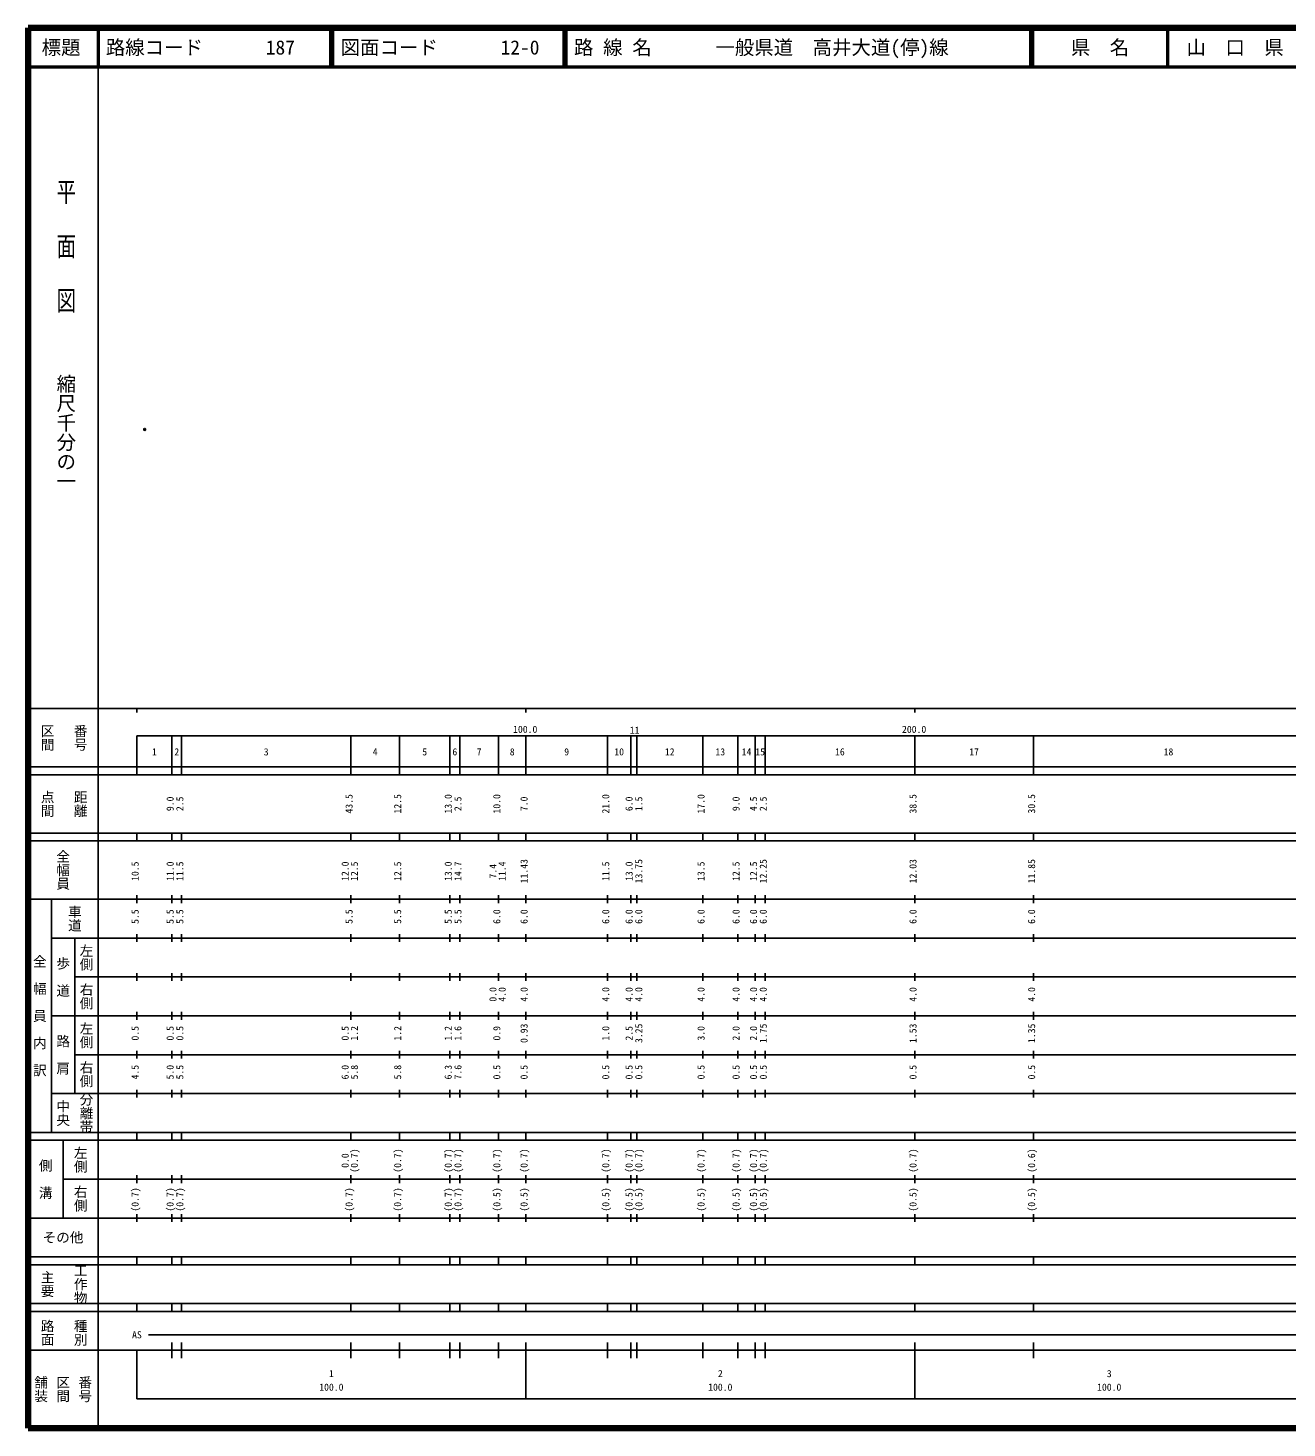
# Model space of a CAD drawing. Units: millimetres on the paper. Extents: x 40 to 680, y 20 to 380.
# Drawn here: x 40 to 363.7, y 20 to 380 of the extents above; entities that cross this region are included whole.
import ezdxf
from ezdxf.enums import TextEntityAlignment as Align

# ---------------------------------------------------------------- set-up
doc = ezdxf.new("R2010")
doc.units = ezdxf.units.MM
doc.header["$PDMODE"] = 32
doc.header["$PDSIZE"] = 0.5
doc.layers.add('M-OTRS', color=6, linetype='Continuous')
doc.layers.add('M-TTL-TXT', color=7, linetype='Continuous')
for name, color, linetype, lineweight in [('M-TTL', 2, 'Continuous', 140), ('M-TTL-BAND', 7, 'Continuous', 25), ('M-TTL-LINE', 7, 'Continuous', 50)]:
    doc.layers.add(name, color=color, linetype=linetype, lineweight=lineweight)
doc.styles.add('@ＭＳ ゴシック', font='')
doc.styles.add('ＭＳ ゴシック', font='')
doc.styles.get('@ＭＳ ゴシック').set_extended_font_data('@MS Gothic')
doc.styles.get('ＭＳ ゴシック').set_extended_font_data('MS Gothic')

msp = doc.modelspace()

# ---------------------------------------------------------------- linework, layer by layer
at = {"layer": 'M-OTRS'}
msp.add_point((70, 276.789), dxfattribs=at)
at = {"layer": 'M-TTL'}
for p, q in [((40, 380), (40, 20)), ((680, 380), (40, 380)), ((40, 20), (680, 20))]:
    msp.add_line(p, q, dxfattribs=at)
at = {"layer": 'M-TTL-BAND'}
for p, q in [((58, 370), (58, 20)), ((40, 205), (579, 205)), ((68, 205), (68, 204)), ((168, 205), (168, 204)), ((268, 205), (268, 204)), ((68, 198), (579, 198)), ((68, 198), (68, 188)), ((77, 188), (77, 198)), ((79.5, 188), (79.5, 198)), ((123, 188), (123, 198)), ((135.5, 188), (135.5, 198)), ((148.5, 188), (148.5, 198)), ((151, 188), (151, 198)), ((161, 188), (161, 198)), ((168, 188), (168, 198)), ((189, 188), (189, 198)), ((195, 188), (195, 198)), ((196.5, 188), (196.5, 198)), ((213.5, 188), (213.5, 198)), ((222.5, 188), (222.5, 198)), ((227, 188), (227, 198)), ((229.5, 188), (229.5, 198)), ((268, 188), (268, 198)), ((298.5, 188), (298.5, 198)), ((40, 190), (579, 190)), ((40, 188), (579, 188)), ((40, 173), (579, 173)), ((68, 171), (68, 173)), ((77, 171), (77, 173)), ((79.5, 171), (79.5, 173)), ((123, 171), (123, 173)), ((135.5, 171), (135.5, 173)), ((148.5, 171), (148.5, 173)), ((151, 171), (151, 173)), ((161, 171), (161, 173)), ((168, 171), (168, 173)), ((189, 171), (189, 173)), ((195, 171), (195, 173)), ((196.5, 171), (196.5, 173)), ((213.5, 171), (213.5, 173)), ((222.5, 171), (222.5, 173)), ((227, 171), (227, 173)), ((229.5, 171), (229.5, 173)), ((268, 171), (268, 173)), ((298.5, 171), (298.5, 173)), ((40, 171), (579, 171)), ((40, 156), (579, 156)), ((46, 96), (46, 156)), ((68, 155), (68, 157)), ((77, 155), (77, 157)), ((79.5, 155), (79.5, 157)), ((123, 155), (123, 157)), ((135.5, 155), (135.5, 157)), ((148.5, 155), (148.5, 157)), ((151, 155), (151, 157)), ((161, 155), (161, 157)), ((168, 155), (168, 157)), ((189, 155), (189, 157)), ((195, 155), (195, 157)), ((196.5, 155), (196.5, 157)), ((213.5, 155), (213.5, 157)), ((222.5, 155), (222.5, 157)), ((227, 155), (227, 157)), ((229.5, 155), (229.5, 157)), ((268, 155), (268, 157)), ((298.5, 155), (298.5, 157)), ((46, 146), (579, 146)), ((52, 146), (52, 106)), ((68, 145), (68, 147)), ((77, 145), (77, 147)), ((79.5, 145), (79.5, 147)), ((123, 145), (123, 147)), ((135.5, 145), (135.5, 147)), ((148.5, 145), (148.5, 147)), ((151, 145), (151, 147)), ((161, 145), (161, 147)), ((168, 145), (168, 147)), ((189, 145), (189, 147)), ((195, 145), (195, 147)), ((196.5, 145), (196.5, 147)), ((213.5, 145), (213.5, 147)), ((222.5, 145), (222.5, 147)), ((227, 145), (227, 147)), ((229.5, 145), (229.5, 147)), ((268, 145), (268, 147)), ((298.5, 145), (298.5, 147)), ((68, 135), (68, 137)), ((77, 135), (77, 137)), ((79.5, 135), (79.5, 137)), ((123, 135), (123, 137)), ((135.5, 135), (135.5, 137)), ((148.5, 135), (148.5, 137)), ((151, 135), (151, 137)), ((161, 135), (161, 137)), ((168, 135), (168, 137)), ((189, 135), (189, 137)), ((195, 135), (195, 137)), ((196.5, 135), (196.5, 137)), ((213.5, 135), (213.5, 137)), ((222.5, 135), (222.5, 137)), ((227, 135), (227, 137)), ((229.5, 135), (229.5, 137)), ((268, 135), (268, 137)), ((298.5, 135), (298.5, 137)), ((52, 136), (579, 136)), ((46, 126), (579, 126)), ((68, 125), (68, 127)), ((77, 125), (77, 127)), ((79.5, 125), (79.5, 127)), ((123, 125), (123, 127)), ((135.5, 125), (135.5, 127)), ((148.5, 125), (148.5, 127)), ((151, 125), (151, 127)), ((161, 125), (161, 127)), ((168, 125), (168, 127)), ((189, 125), (189, 127)), ((195, 125), (195, 127)), ((196.5, 125), (196.5, 127)), ((213.5, 125), (213.5, 127)), ((222.5, 125), (222.5, 127)), ((227, 125), (227, 127)), ((229.5, 125), (229.5, 127)), ((268, 125), (268, 127)), ((298.5, 125), (298.5, 127)), ((52, 116), (579, 116)), ((68, 115), (68, 117)), ((77, 115), (77, 117)), ((79.5, 115), (79.5, 117)), ((123, 115), (123, 117)), ((135.5, 115), (135.5, 117)), ((148.5, 115), (148.5, 117)), ((151, 115), (151, 117)), ((161, 115), (161, 117)), ((168, 115), (168, 117)), ((189, 115), (189, 117)), ((195, 115), (195, 117)), ((196.5, 115), (196.5, 117)), ((213.5, 115), (213.5, 117)), ((222.5, 115), (222.5, 117)), ((227, 115), (227, 117)), ((229.5, 115), (229.5, 117)), ((268, 115), (268, 117)), ((298.5, 115), (298.5, 117)), ((46, 106), (579, 106)), ((68, 105), (68, 107)), ((77, 105), (77, 107)), ((79.5, 105), (79.5, 107)), ((123, 105), (123, 107)), ((135.5, 105), (135.5, 107)), ((148.5, 105), (148.5, 107)), ((151, 105), (151, 107)), ((161, 105), (161, 107)), ((168, 105), (168, 107)), ((189, 105), (189, 107)), ((195, 105), (195, 107)), ((196.5, 105), (196.5, 107)), ((213.5, 105), (213.5, 107)), ((222.5, 105), (222.5, 107)), ((227, 105), (227, 107)), ((229.5, 105), (229.5, 107)), ((268, 105), (268, 107)), ((298.5, 105), (298.5, 107)), ((40, 96), (579, 96)), ((40, 94), (579, 94)), ((49, 94), (49, 74)), ((68, 94), (68, 96)), ((77, 94), (77, 96)), ((79.5, 94), (79.5, 96)), ((123, 94), (123, 96)), ((135.5, 94), (135.5, 96)), ((148.5, 94), (148.5, 96)), ((151, 94), (151, 96)), ((161, 94), (161, 96)), ((168, 94), (168, 96)), ((189, 94), (189, 96)), ((195, 94), (195, 96)), ((196.5, 94), (196.5, 96)), ((213.5, 94), (213.5, 96)), ((222.5, 94), (222.5, 96)), ((227, 94), (227, 96)), ((229.5, 94), (229.5, 96)), ((268, 94), (268, 96)), ((298.5, 94), (298.5, 96)), ((49, 84), (579, 84)), ((68, 83), (68, 85)), ((77, 83), (77, 85)), ((79.5, 83), (79.5, 85)), ((123, 83), (123, 85)), ((135.5, 83), (135.5, 85)), ((148.5, 83), (148.5, 85)), ((151, 83), (151, 85)), ((161, 83), (161, 85)), ((168, 83), (168, 85)), ((189, 83), (189, 85)), ((195, 83), (195, 85)), ((196.5, 83), (196.5, 85)), ((213.5, 83), (213.5, 85)), ((222.5, 83), (222.5, 85)), ((227, 83), (227, 85)), ((229.5, 83), (229.5, 85)), ((268, 83), (268, 85)), ((298.5, 83), (298.5, 85)), ((40, 74), (579, 74)), ((68, 73), (68, 75)), ((77, 73), (77, 75)), ((79.5, 73), (79.5, 75)), ((123, 73), (123, 75)), ((135.5, 73), (135.5, 75)), ((148.5, 73), (148.5, 75)), ((151, 73), (151, 75)), ((161, 73), (161, 75)), ((168, 73), (168, 75)), ((189, 73), (189, 75)), ((195, 73), (195, 75)), ((196.5, 73), (196.5, 75)), ((213.5, 73), (213.5, 75)), ((222.5, 73), (222.5, 75)), ((227, 73), (227, 75)), ((229.5, 73), (229.5, 75)), ((268, 73), (268, 75)), ((298.5, 73), (298.5, 75)), ((40, 64), (579, 64)), ((40, 62), (579, 62)), ((68, 62), (68, 64)), ((77, 62), (77, 64)), ((79.5, 62), (79.5, 64)), ((123, 62), (123, 64)), ((135.5, 62), (135.5, 64)), ((148.5, 62), (148.5, 64)), ((151, 62), (151, 64)), ((161, 62), (161, 64)), ((168, 62), (168, 64)), ((189, 62), (189, 64)), ((195, 62), (195, 64)), ((196.5, 62), (196.5, 64)), ((213.5, 62), (213.5, 64)), ((222.5, 62), (222.5, 64)), ((227, 62), (227, 64)), ((229.5, 62), (229.5, 64)), ((268, 62), (268, 64)), ((298.5, 62), (298.5, 64)), ((40, 52), (579, 52)), ((68, 50), (68, 52)), ((77, 50), (77, 52)), ((79.5, 50), (79.5, 52)), ((123, 50), (123, 52)), ((135.5, 50), (135.5, 52)), ((148.5, 50), (148.5, 52)), ((151, 50), (151, 52)), ((161, 50), (161, 52)), ((168, 50), (168, 52)), ((189, 50), (189, 52)), ((195, 50), (195, 52)), ((196.5, 50), (196.5, 52)), ((213.5, 50), (213.5, 52)), ((222.5, 50), (222.5, 52)), ((227, 50), (227, 52)), ((229.5, 50), (229.5, 52)), ((268, 50), (268, 52)), ((298.5, 50), (298.5, 52)), ((40, 50), (579, 50)), ((71, 44), (565, 44)), ((40, 40), (579, 40)), ((68, 40), (68, 27.5)), ((77, 38), (77, 42)), ((79.5, 38), (79.5, 42)), ((123, 38), (123, 42)), ((135.5, 38), (135.5, 42)), ((148.5, 38), (148.5, 42)), ((151, 38), (151, 42)), ((161, 38), (161, 42)), ((168, 27.5), (168, 42)), ((189, 38), (189, 42)), ((195, 38), (195, 42)), ((196.5, 38), (196.5, 42)), ((213.5, 38), (213.5, 42)), ((222.5, 38), (222.5, 42)), ((227, 38), (227, 42)), ((229.5, 38), (229.5, 42)), ((268, 27.5), (268, 42)), ((298.5, 38), (298.5, 42)), ((68, 27.5), (579, 27.5))]:
    msp.add_line(p, q, dxfattribs=at)
at = {"layer": 'M-TTL-LINE'}
for p, q in [((58, 380), (58, 370)), ((117.75, 380), (117.75, 370)), ((118.25, 380), (118.25, 370)), ((177.75, 380), (177.75, 370)), ((178.25, 380), (178.25, 370)), ((297.75, 380), (297.75, 370)), ((298.25, 380), (298.25, 370)), ((333, 380), (333, 370)), ((40, 370), (680, 370))]:
    msp.add_line(p, q, dxfattribs=at)

# ---------------------------------------------------------------- texts
at = {"layer": 'M-TTL-BAND', "style": '@ＭＳ ゴシック', "width": 1.4}
msp.add_text('平  面  図', height=3.666, rotation=270, dxfattribs=at).set_placement((49.777, 306.475), align=Align.MIDDLE_RIGHT)
at = {"layer": 'M-TTL-BAND', "style": '@ＭＳ ゴシック'}
msp.add_text('縮尺千分の一', height=3.666, rotation=270, dxfattribs=at).set_placement((49.777, 261.03), align=Align.MIDDLE_RIGHT)
for s, p in [('区間', (45, 197.5)), ('番号', (53.5, 197.5)), ('点間', (45, 180.5)), ('距離', (53.5, 180.5)), ('全幅員', (49, 163.5)), ('車道', (52, 151)), ('左側', (55, 141)), ('全\u3000幅\u3000員\u3000内\u3000訳', (43, 126)), ('歩\u3000道', (49, 136)), ('右側', (55, 131)), ('左側', (55, 121)), ('路\u3000肩', (49, 116)), ('右側', (55, 111)), ('分離帯', (55, 101)), ('中央', (49, 101)), ('左側', (53.5, 89)), ('側\u3000溝', (44.5, 84)), ('右側', (53.5, 79)), ('工作物', (53.5, 57)), ('主要', (45, 57)), ('路面', (45, 44.5)), ('種別', (53.5, 44.5)), ('舗装', (43.333, 30)), ('区間', (49, 30)), ('番号', (54.667, 30))]:
    msp.add_text(s, height=2.566, rotation=270, dxfattribs=at).set_placement(p, align=Align.MIDDLE_CENTER)
at = {"layer": 'M-TTL-BAND', "style": 'ＭＳ ゴシック'}
for s, p in [('100.0', (167.844, 198.195)), ('11', (195.976, 197.981)), ('200.0', (267.844, 198.195)), ('1', (72.5, 192.405)), ('2', (78.25, 192.405)), ('3', (101.25, 192.405)), ('4', (129.25, 192.405)), ('5', (142, 192.405)), ('6', (149.75, 192.405)), ('7', (156, 192.405)), ('8', (164.5, 192.405)), ('9', (178.5, 192.405)), ('10', (192, 192.405)), ('12', (205, 192.405)), ('13', (218, 192.405)), ('14', (224.75, 192.405)), ('15', (228.25, 192.405)), ('16', (248.75, 192.405)), ('17', (283.25, 192.405)), ('18', (333.25, 192.405)), ('AS', (68, 42.5)), ('1', (118, 32.523)), ('2', (218, 32.523)), ('3', (318, 32.523)), ('100.0', (118, 29.033)), ('100.0', (218, 29.033)), ('100.0', (318, 29.033))]:
    msp.add_text(s, height=1.833, dxfattribs=at).set_placement(p, align=Align.BOTTOM_CENTER)
for s, p in [('9.0', (78, 180.5)), ('2.5', (80.5, 180.5)), ('43.5', (124, 180.5)), ('12.5', (136.5, 180.5)), ('13.0', (149.5, 180.5)), ('2.5', (152, 180.5)), ('10.0', (162, 180.5)), ('7.0', (169, 180.5)), ('21.0', (190, 180.5)), ('6.0', (196, 180.5)), ('1.5', (198.5, 180.5)), ('17.0', (214.5, 180.5)), ('9.0', (223.5, 180.5)), ('4.5', (228, 180.5)), ('2.5', (230.5, 180.5)), ('38.5', (269, 180.5)), ('30.5', (299.5, 180.5)), ('11.43', (169, 163.174)), ('13.75', (198.5, 163.174)), ('12.25', (230.5, 163.174)), ('12.03', (269, 163.174)), ('11.85', (299.5, 163.174)), ('10.5', (69, 163.174)), ('11.0', (78, 163.174)), ('11.5', (80.5, 163.174)), ('12.0', (123, 163.174)), ('12.5', (125.37, 163.174)), ('12.5', (136.5, 163.174)), ('13.0', (149.5, 163.174)), ('14.7', (152, 163.174)), ('7.4', (161, 163.174)), ('11.4', (163.37, 163.174)), ('11.5', (190, 163.174)), ('13.0', (196, 163.174)), ('13.5', (214.5, 163.174)), ('12.5', (223.5, 163.174)), ('12.5', (228, 163.174)), ('5.5', (69, 151.5)), ('5.5', (78, 151.5)), ('5.5', (80.5, 151.5)), ('5.5', (124, 151.5)), ('5.5', (136.5, 151.5)), ('5.5', (149.5, 151.5)), ('5.5', (152, 151.5)), ('6.0', (162, 151.5)), ('6.0', (169, 151.5)), ('6.0', (190, 151.5)), ('6.0', (196, 151.5)), ('6.0', (198.5, 151.5)), ('6.0', (214.5, 151.5)), ('6.0', (223.5, 151.5)), ('6.0', (228, 151.5)), ('6.0', (230.5, 151.5)), ('6.0', (269, 151.5)), ('6.0', (299.5, 151.5)), ('0.0', (161, 131.5)), ('4.0', (163.37, 131.5)), ('4.0', (169, 131.5)), ('4.0', (190, 131.5)), ('4.0', (196, 131.5)), ('4.0', (198.5, 131.5)), ('4.0', (214.5, 131.5)), ('4.0', (223.5, 131.5)), ('4.0', (228, 131.5)), ('4.0', (230.5, 131.5)), ('4.0', (269, 131.5)), ('4.0', (299.5, 131.5)), ('0.5', (69, 121.5)), ('0.5', (78, 121.5)), ('0.5', (80.5, 121.5)), ('0.5', (123, 121.5)), ('1.2', (125.37, 121.5)), ('1.2', (136.5, 121.5)), ('1.2', (149.5, 121.5)), ('1.6', (152, 121.5)), ('0.9', (162, 121.5)), ('0.93', (169, 121.5)), ('1.0', (190, 121.5)), ('2.5', (196, 121.5)), ('3.25', (198.5, 121.5)), ('3.0', (214.5, 121.5)), ('2.0', (223.5, 121.5)), ('2.0', (228, 121.5)), ('1.75', (230.5, 121.5)), ('1.53', (269, 121.5)), ('1.35', (299.5, 121.5)), ('4.5', (69, 111.5)), ('5.0', (78, 111.5)), ('5.5', (80.5, 111.5)), ('6.0', (123, 111.5)), ('5.8', (125.37, 111.5)), ('5.8', (136.5, 111.5)), ('6.3', (149.5, 111.5)), ('7.6', (152, 111.5)), ('0.5', (162, 111.5)), ('0.5', (169, 111.5)), ('0.5', (190, 111.5)), ('0.5', (196, 111.5)), ('0.5', (198.5, 111.5)), ('0.5', (214.5, 111.5)), ('0.5', (223.5, 111.5)), ('0.5', (228, 111.5)), ('0.5', (230.5, 111.5)), ('0.5', (269, 111.5)), ('0.5', (299.5, 111.5)), ('0.0', (123, 88.764)), ('(0.7)', (125.37, 88.764)), ('(0.7)', (136.5, 88.764)), ('(0.7)', (149.5, 88.764)), ('(0.7)', (152, 88.764)), ('(0.7)', (162, 88.764)), ('(0.7)', (169, 88.764)), ('(0.7)', (190, 88.764)), ('(0.7)', (196, 88.764)), ('(0.7)', (198.5, 88.764)), ('(0.7)', (214.5, 88.764)), ('(0.7)', (223.5, 88.764)), ('(0.7)', (228, 88.764)), ('(0.7)', (230.5, 88.764)), ('(0.7)', (269, 88.764)), ('(0.6)', (299.5, 88.764)), ('(0.7)', (69, 78.764)), ('(0.7)', (78, 78.764)), ('(0.7)', (80.5, 78.764)), ('(0.7)', (124, 78.764)), ('(0.7)', (136.5, 78.764)), ('(0.7)', (149.5, 78.764)), ('(0.7)', (152, 78.764)), ('(0.5)', (162, 78.764)), ('(0.5)', (169, 78.764)), ('(0.5)', (190, 78.764)), ('(0.5)', (196, 78.764)), ('(0.5)', (198.5, 78.764)), ('(0.5)', (214.5, 78.764)), ('(0.5)', (223.5, 78.764)), ('(0.5)', (228, 78.764)), ('(0.5)', (230.5, 78.764)), ('(0.5)', (269, 78.764)), ('(0.5)', (299.5, 78.764))]:
    msp.add_text(s, height=1.833, rotation=90, dxfattribs=at).set_placement(p, align=Align.BOTTOM_CENTER)
msp.add_text('その他', height=2.566, dxfattribs=at).set_placement((49, 69), align=Align.MIDDLE_CENTER)
at = {"layer": 'M-TTL-TXT', "style": 'ＭＳ ゴシック'}
for s, p in [('標題', (48.5, 375)), ('県\u3000名', (315.625, 375)), ('山\u3000口\u3000県', (350.375, 375))]:
    msp.add_text(s, height=3.666, dxfattribs=at).set_placement(p, align=Align.MIDDLE_CENTER)
for s, p in [('路線コード', (60, 375)), ('187', (101.142, 375)), ('図面コード', (120.38, 375)), ('12-0', (161.521, 375)), ('路 線 名', (180.38, 375)), ('一般県道\u3000高井大道(停)線', (216.734, 375))]:
    msp.add_text(s, height=3.666, dxfattribs=at).set_placement(p, align=Align.MIDDLE_LEFT)

doc.saveas('drawing.dxf')
